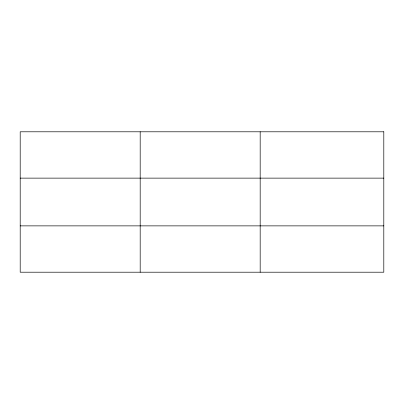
<?xml version="1.0" encoding="UTF-8"?>
<svg xmlns="http://www.w3.org/2000/svg" width="404" height="404" viewBox="0 0 404 404"><rect width="100%" height="100%" fill="white"/><g stroke="black" fill="none" stroke-linecap="round" stroke-linejoin="round"><path stroke-width="0.61" d="M140.188 131.795L140.188 272.205M260.176 131.795L260.176 272.205M20.2 178.129L383.8 178.129M20.2 225.871L383.8 225.871M383.8 131.795L383.8 272.205L20.2 272.205L20.2 131.795L383.8 131.795"/></g></svg>
